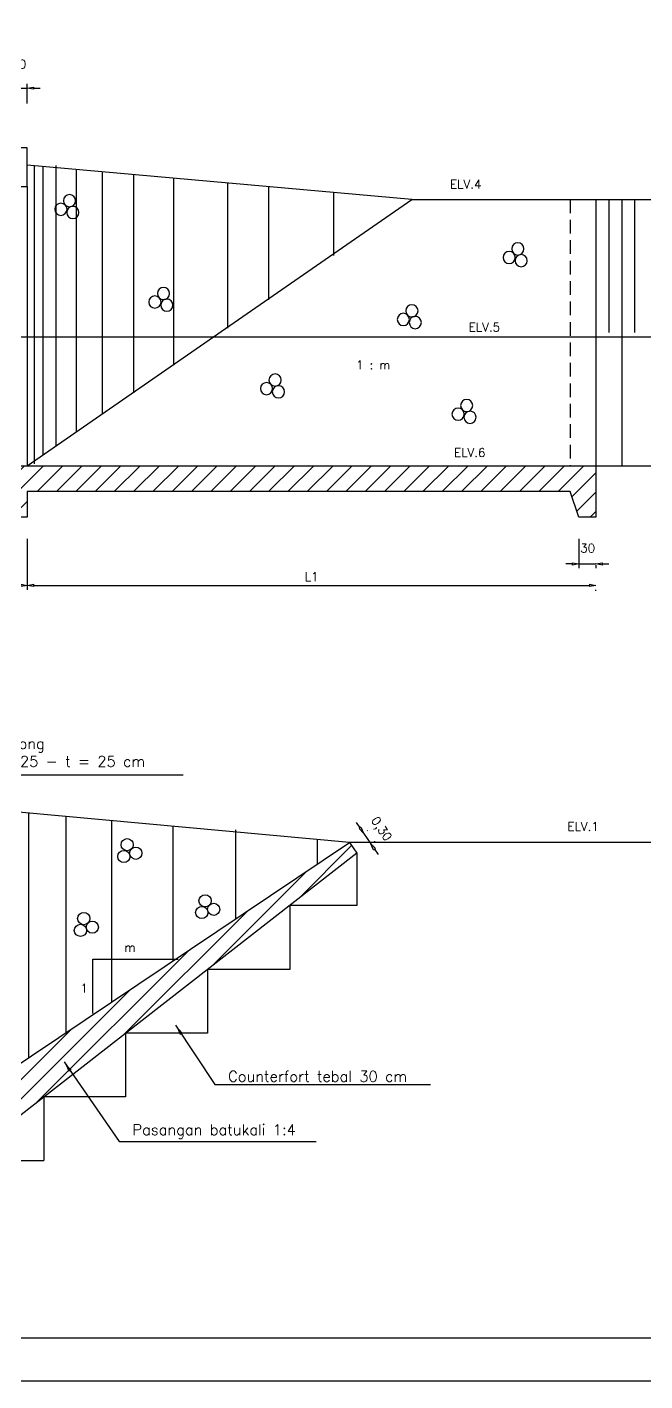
# Model space of a CAD drawing. Header units: metres. Extents: x -50 to 791, y -10 to 584.
# Drawn here: x 348.7 to 492.5, y -10 to 305.3 of the extents above; entities that cross this region are included whole.
import ezdxf
from ezdxf.enums import TextEntityAlignment as Align

# ---------------------------------------------------------------- set-up
doc = ezdxf.new("R2010")
doc.units = ezdxf.units.M
doc.linetypes.add('DASHED2', pattern=[9.525, 6.35, -3.175])
doc.layers.get('0').update_dxf_attribs({"linetype": 'CONTINUOUS'})
doc.layers.get('DEFPOINTS').update_dxf_attribs({"linetype": 'CONTINUOUS'})
for name, color, linetype in [('ARSIRBATUKALI', 2, 'CONTINUOUS'), ('BATUKALI', 5, 'CONTINUOUS'), ('MUKAAIR', 3, 'CONTINUOUS'), ('UKURAN', 3, 'CONTINUOUS')]:
    doc.layers.add(name, color=color, linetype=linetype)
doc.styles.add('L80', font='simplex.shx', dxfattribs={"height": 2.03})
doc.styles.get("Standard").update_dxf_attribs({"font": 'Simplex.shx'})
doc.dimstyles.get("Standard").update_dxf_attribs({"dimtxt": 0.18, "dimasz": 0.18, "dimexe": 0.18, "dimexo": 0.0625, "dimgap": 0.09, "dimtad": 0, "dimtih": 1, "dimtoh": 1, "dimdec": 4, "dimzin": 0, "dimdsep": 46, "dimtxsty": 'Standard', "dimcen": 0.09, "dimadec": 0, "dimazin": 0, "dimtfac": 1, "dimtdec": 4, "dimtofl": 0, "dimtmove": 0, "dimatfit": 3, "dimfxl": 1, "dimtolj": 1, "dimtzin": 0, "dimarcsym": 0})

# ---------------------------------------------------------------- blocks, each defined once
blk = doc.blocks.new('ARSIRBATU')
at = {"layer": 'ARSIRBATUKALI'}
for centre in [(-0.78, -1.32), (0, 1.42), (2, -0.58)]:
    blk.add_circle(centre, 1.42, dxfattribs=at)
blk = doc.blocks.new('_ClosedBlank')
at = {"color": 0, "linetype": 'ByBlock', "lineweight": -2}
for p, q in [((-1, 0.17), (0, 0)), ((-1, 0.17), (-1, -0.17)), ((0, 0), (-1, -0.17))]:
    blk.add_line(p, q, dxfattribs=at)
blk = doc.blocks.new('*D6')
at = {"layer": 'DEFPOINTS', "color": 0}
for p in [(348.75, 191.14), (339.75, 175.27), (348.75, 175.27)]:
    blk.add_point(p, dxfattribs=at)
at = {"layer": 'UKURAN', "color": 1, "lineweight": -2}
for p, q in [((348.75, 186.14), (348.75, 174.25)), ((339.75, 180.27), (339.75, 176.28)), ((341.25, 175.27), (347.25, 175.27))]:
    blk.add_line(p, q, dxfattribs=at)
at = {"layer": 'UKURAN', "color": 1, "lineweight": -2, "xscale": 1.5, "yscale": 1.5, "zscale": 1.5, "rotation": 180}
blk.add_blockref('_ClosedBlank', (339.75, 175.27), dxfattribs=at)
at = {"layer": 'UKURAN', "color": 1, "lineweight": -2, "xscale": 1.5, "yscale": 1.5, "zscale": 1.5}
blk.add_blockref('_ClosedBlank', (348.75, 175.27), dxfattribs=at)
at = {"layer": 'UKURAN', "color": 2, "insert": (344.25, 177.3), "char_height": 2.03, "attachment_point": 5}
blk.add_mtext('\\A1;40', dxfattribs=at)
blk = doc.blocks.new('*D7')
at = {"layer": 'DEFPOINTS', "color": 0}
for p in [(477.11, 191.14), (481.11, 185), (481.11, 180.27)]:
    blk.add_point(p, dxfattribs=at)
at = {"layer": 'UKURAN', "color": 1, "lineweight": -2}
for p, q in [((477.11, 186.14), (477.11, 179.26)), ((475.61, 180.27), (474.11, 180.27)), ((477.11, 180.27), (481.11, 180.27)), ((481.11, 180), (481.11, 179.26)), ((482.61, 180.27), (484.11, 180.27))]:
    blk.add_line(p, q, dxfattribs=at)
at = {"layer": 'UKURAN', "color": 1, "lineweight": -2, "xscale": 1.5, "yscale": 1.5, "zscale": 1.5}
blk.add_blockref('_ClosedBlank', (477.11, 180.27), dxfattribs=at)
at = {"layer": 'UKURAN', "color": 1, "lineweight": -2, "xscale": 1.5, "yscale": 1.5, "zscale": 1.5, "rotation": 180}
blk.add_blockref('_ClosedBlank', (481.11, 180.27), dxfattribs=at)
at = {"layer": 'UKURAN', "color": 2, "insert": (479.18, 183.95), "char_height": 2.03, "attachment_point": 5}
blk.add_mtext('\\A1;30', dxfattribs=at)
blk = doc.blocks.new('*D8')
at = {"layer": 'DEFPOINTS', "color": 0}
for p in [(481.11, 179.02), (348.75, 175.27), (481.11, 175.27)]:
    blk.add_point(p, dxfattribs=at)
at = {"layer": 'UKURAN', "color": 1, "lineweight": -2}
for p, q in [((348.75, 180.27), (348.75, 176.28)), ((350.25, 175.27), (479.61, 175.27)), ((481.11, 174.02), (481.11, 174.25))]:
    blk.add_line(p, q, dxfattribs=at)
at = {"layer": 'UKURAN', "color": 1, "lineweight": -2, "xscale": 1.5, "yscale": 1.5, "zscale": 1.5, "rotation": 180}
blk.add_blockref('_ClosedBlank', (348.75, 175.27), dxfattribs=at)
at = {"layer": 'UKURAN', "color": 1, "lineweight": -2, "xscale": 1.5, "yscale": 1.5, "zscale": 1.5}
blk.add_blockref('_ClosedBlank', (481.11, 175.27), dxfattribs=at)
at = {"layer": 'UKURAN', "color": 2, "insert": (414.93, 177.3), "char_height": 2.03, "attachment_point": 5}
blk.add_mtext('\\A1;L1', dxfattribs=at)
blk = doc.blocks.new('*D12')
at = {"layer": 'DEFPOINTS', "color": 0}
for p in [(344.75, 291.08), (348.75, 291.08), (348.75, 282.49)]:
    blk.add_point(p, dxfattribs=at)
at = {"layer": 'UKURAN', "color": 1, "lineweight": -2}
for p, q in [((344.75, 296.08), (344.75, 292.1)), ((343.25, 291.08), (341.75, 291.08)), ((344.75, 291.08), (348.75, 291.08)), ((348.75, 287.49), (348.75, 292.1)), ((350.25, 291.08), (351.75, 291.08))]:
    blk.add_line(p, q, dxfattribs=at)
at = {"layer": 'UKURAN', "color": 1, "lineweight": -2, "xscale": 1.5, "yscale": 1.5, "zscale": 1.5}
blk.add_blockref('_ClosedBlank', (344.75, 291.08), dxfattribs=at)
at = {"layer": 'UKURAN', "color": 1, "lineweight": -2, "xscale": 1.5, "yscale": 1.5, "zscale": 1.5, "rotation": 180}
blk.add_blockref('_ClosedBlank', (348.75, 291.08), dxfattribs=at)
at = {"layer": 'UKURAN', "color": 2, "insert": (346.75, 296.67), "char_height": 2.03, "attachment_point": 5}
blk.add_mtext('\\A1;20', dxfattribs=at)
blk = doc.blocks.new('*D17')
at = {"layer": 'DEFPOINTS', "color": 0}
for p in [(423.77, 115.38), (428.71, 115.1), (425.44, 112.9)]:
    blk.add_point(p, dxfattribs=at)
at = {"layer": 'UKURAN', "color": 1, "lineweight": -2}
for p, q in [((426.2, 118.83), (425.36, 120.07)), ((427.04, 117.58), (428.71, 115.1)), ((427.91, 118.18), (427.88, 118.15)), ((429.59, 115.69), (429.55, 115.66)), ((429.55, 113.85), (430.39, 112.61))]:
    blk.add_line(p, q, dxfattribs=at)
at = {"layer": 'UKURAN', "color": 1, "lineweight": -2, "xscale": 1.5, "yscale": 1.5, "zscale": 1.5}
for p, rotation in [((427.04, 117.58), 303.9498362748555), ((428.71, 115.1), 123.9498362748556)]:
    blk.add_blockref('_ClosedBlank', p, dxfattribs=dict(at, rotation=rotation))
at = {"layer": 'UKURAN', "color": 2, "insert": (430.98, 118.43), "char_height": 2.03, "attachment_point": 5, "rotation": 303.9498}
blk.add_mtext('\\A1;0,30', dxfattribs=at)

msp = doc.modelspace()

# ---------------------------------------------------------------- hatches: boundary and pattern name
at = {"layer": 'ARSIRBATUKALI'}
h = msp.add_hatch(dxfattribs=at)
h.set_pattern_fill('ANSI31', color=1, style=0)
h.set_pattern_definition([(45, (-213.625, -66.693), (-2.245064, 2.245064), [])])
h.paths.add_polyline_path([(481.109, 191.142), (477.109, 191.142), (475.109, 197.142), (348.754, 197.142), (348.754, 191.142), (339.754, 191.142), (339.754, 197.142), (248.754, 197.142), (248.754, 191.142), (239.754, 191.142), (239.754, 197.142), (112.705, 197.142), (110.705, 191.142), (106.705, 191.142), (106.705, 203.142), (481.109, 203.142)])
h = msp.add_hatch(dxfattribs=at)
h.set_pattern_fill('ANSI31', color=1, style=0)
h.set_pattern_definition([(45, (-45.7124, -5.0618), (-2.245064, 2.245064), [])])
h.paths.add_polyline_path([(425.442, 112.895), (423.767, 115.384), (340.93, 59.793), (341.627, 47.586)])
h.paths.add_polyline_path([(331.299, 53.33), (291.293, 53.33), (291.293, 47.33), (331.299, 47.33), (331.299, 41.33), (341.299, 41.33), (341.299, 47.33), (341.627, 47.586), (340.93, 59.793)])

# ---------------------------------------------------------------- linework, layer by layer
at = {"color": 1}
for p, q in [((481.109, 265.174), (481.109, 203.142)), ((487.109, 265.174), (487.109, 203.142))]:
    msp.add_line(p, q, dxfattribs=at)
at = {"color": 2}
for p, q in [((484.109, 265.174), (484.109, 234.158)), ((490.109, 265.174), (490.109, 234.158))]:
    msp.add_line(p, q, dxfattribs=at)
at = {"color": 1}
msp.add_lwpolyline([(-50, -10), (791, -10), (791, 584), (-50, 584)], close=True, dxfattribs=at)
at = {"color": 6}
msp.add_lwpolyline([(0, 0), (781, 0), (781, 574), (0, 574)], close=True, dxfattribs=at)
at = {"layer": 'BATUKALI'}
for points in [[(248.754, 268.174), (348.754, 268.174), (348.754, 277.174), (344.754, 277.174), (344.754, 273.174), (252.754, 273.174), (252.754, 277.174), (248.754, 277.174)], [(481.109, 191.142), (477.109, 191.142), (475.109, 197.142), (348.754, 197.142), (348.754, 191.142), (339.754, 191.142), (339.754, 197.142), (248.754, 197.142), (248.754, 191.142), (239.754, 191.142), (239.754, 197.142), (112.705, 197.142), (110.705, 191.142), (106.705, 191.142), (106.705, 203.142), (481.109, 203.142)]]:
    msp.add_lwpolyline(points, close=True, dxfattribs=at)
for points in [[(438.281, 265.174), (348.754, 273.174)], [(348.754, 268.174), (348.754, 203.142)], [(348.754, 203.142), (438.281, 265.174)], [(438.281, 265.174), (557.639, 265.174)], [(481.109, 265.174), (481.109, 203.142)], [(481.109, 203.142), (557.639, 203.142)], [(337.299, 123.363), (423.718, 115.457)], [(291.293, 53.33), (331.299, 53.33), (423.767, 115.384), (425.442, 112.895), (341.299, 47.33), (341.299, 41.33), (331.299, 41.33), (331.299, 47.33), (291.293, 47.33)], [(423.718, 115.457), (522.623, 115.457)], [(425.442, 112.895), (425.442, 100.725)], [(425.442, 100.725), (409.824, 100.725)], [(409.824, 100.725), (409.824, 85.8)], [(409.824, 85.8), (390.669, 85.8)], [(390.669, 85.8), (390.669, 70.965)], [(390.669, 70.965), (371.631, 70.965)], [(371.631, 70.965), (371.631, 56.136)], [(371.631, 56.136), (352.6, 56.136)], [(352.6, 56.136), (352.6, 41.33)], [(341.299, 41.33), (352.6, 41.33)]]:
    msp.add_lwpolyline(points, dxfattribs=at)
at = {"layer": 'BATUKALI', "color": 1, "flags": 128}
for points in [[(350.351, 273.032), (350.351, 203.566)], [(352.363, 272.852), (352.363, 205.614)], [(355.381, 273.067), (355.381, 207.689)], [(360.16, 272.155), (360.16, 210.975)], [(366.196, 271.616), (366.196, 215.125)], [(373.49, 270.964), (373.49, 220.14)], [(382.796, 270.132), (382.796, 226.538)], [(395.372, 269.009), (395.372, 235.185)], [(404.929, 268.155), (404.929, 241.756)], [(420.02, 266.806), (420.02, 252.132)], [(349.138, 65.141), (349.138, 122.28)], [(357.761, 70.946), (357.761, 121.491)], [(368.464, 78.152), (368.464, 120.512)], [(382.736, 87.76), (382.736, 119.206)], [(397.305, 97.569), (397.305, 118.363)], [(416.333, 110.379), (416.333, 116.132)]]:
    msp.add_lwpolyline(points, dxfattribs=at)
at = {"layer": 'BATUKALI', "color": 2, "linetype": 'DASHED2', "ltscale": 0.5}
msp.add_lwpolyline([(475.109, 265.174), (475.109, 203.142)], dxfattribs=at)
at = {"layer": 'MUKAAIR'}
msp.add_lwpolyline([(30.174, 233.142), (557.639, 233.142)], dxfattribs=at)
at = {"layer": 'UKURAN'}
msp.add_lwpolyline([(364.011, 75.565), (364.011, 88.214), (383.875, 88.214)], dxfattribs=at)

# ---------------------------------------------------------------- block references
at = {"layer": 'ARSIRBATUKALI', "xscale": -1}
for p in [(358.576, 263.445), (462.913, 252.216), (380.458, 241.844), (438.279, 237.795), (406.425, 221.678), (451.02, 215.74)]:
    msp.add_blockref('ARSIRBATU', p, dxfattribs=at)
at = {"layer": 'ARSIRBATUKALI'}
for p in [(371.997, 113.469), (390.133, 100.405), (361.888, 96.248)]:
    msp.add_blockref('ARSIRBATU', p, dxfattribs=at)

# ---------------------------------------------------------------- texts
at = {"layer": 'UKURAN', "color": 3, "style": 'L80'}
for s, p in [('ELV.4', (447.153, 267.674)), ('ELV.5', (451.494, 234.397)), ('1 : m', (425.269, 225.592)), ('ELV.6', (448.091, 205.179))]:
    msp.add_text(s, height=2.03, dxfattribs=at).set_placement(p)
for s, p in [('ELV.1', (478.119, 118.104)), ('m', (372.647, 89.939))]:
    msp.add_text(s, height=2.03, dxfattribs=at).set_placement(p, align=Align.CENTER)
msp.add_text('1', height=2.03, dxfattribs=at).set_placement((362.859, 80.452), align=Align.RIGHT)
at = {"layer": 'UKURAN', "color": 3, "insert": (316.833, 135.95), "char_height": 2.5, "attachment_point": 4}
msp.add_mtext('\\A1;Pelat gorong-gorong\\Pbeton tulang K-225 - t = 25 cm', dxfattribs=at)
at = {"layer": 'UKURAN', "char_height": 2.5, "attachment_point": 4}
for s, insert in [('\\A1;Counterfort tebal 30 cm', (395.493, 60.932)), ('\\A1;Pasangan batukali 1:4', (373.226, 48.085))]:
    msp.add_mtext(s, dxfattribs=dict(at, insert=insert))

# ---------------------------------------------------------------- dimensions: what is measured, and where the dimension line sits
at = {"layer": 'UKURAN'}
for base, p1, p2, text, picture, middle in [((348.754, 291.083), (344.754, 291.083), (348.754, 282.491), '20', '*D12', (346.754, 296.665)), ((348.754, 175.269), (339.754, 175.269), (348.754, 191.142), '40', '*D6', (344.254, 177.299)), ((481.109, 175.269), (348.754, 175.269), (481.109, 179.024), 'L1', '*D8', (414.931, 177.299))]:
    dim = msp.add_linear_dim(base=base, p1=p1, p2=p2, text=text, dimstyle='Standard', override={"dimtxt": 2.03, "dimasz": 1.5, "dimexe": 1.015, "dimexo": 5, "dimgap": 1.015, "dimtad": 1, "dimtih": 0, "dimtoh": 0, "dimdec": 2, "dimzin": 1, "dimlunit": 6, "dimblk": 'ClosedBlank', "dimblk1": 'ClosedBlank', "dimblk2": 'ClosedBlank', "dimcen": 2.5, "dimclrd": 1, "dimclre": 1, "dimclrt": 2, "dimtofl": 1, "dimtmove": 2}, dxfattribs=at)
    dim.commit()
    dim.dimension.update_dxf_attribs({"geometry": picture, "text_midpoint": middle})
dim = msp.add_linear_dim(base=(481.109, 180.274), p1=(477.109, 191.142), p2=(481.109, 184.996), text='30', dimstyle='Standard', override={"dimtxt": 2.03, "dimasz": 1.5, "dimexe": 1.015, "dimexo": 5, "dimgap": 1.015, "dimtad": 1, "dimtih": 0, "dimtoh": 0, "dimdec": 2, "dimzin": 1, "dimlunit": 6, "dimblk": 'ClosedBlank', "dimblk1": 'ClosedBlank', "dimblk2": 'ClosedBlank', "dimcen": 2.5, "dimclrd": 1, "dimclre": 1, "dimclrt": 2, "dimtofl": 1, "dimtmove": 2}, dxfattribs=at)
dim.commit()
dim.dimension.update_dxf_attribs({"geometry": '*D7', "text_midpoint": (479.181, 183.949), "dimtype": 160})
dim = msp.add_aligned_dim(p1=(423.767, 115.384), p2=(425.442, 112.895), distance=3.94, text='0,30', dimstyle='Standard', override={"dimtxt": 2.03, "dimasz": 1.5, "dimexe": 1.015, "dimexo": 5, "dimgap": 1.015, "dimtad": 1, "dimtih": 0, "dimtoh": 0, "dimdec": 2, "dimzin": 1, "dimlunit": 6, "dimblk": 'ClosedBlank', "dimblk1": 'ClosedBlank', "dimblk2": 'ClosedBlank', "dimcen": 2.5, "dimclrd": 1, "dimclre": 1, "dimclrt": 2, "dimtofl": 1, "dimtmove": 2}, dxfattribs=at)
dim.commit()
dim.dimension.update_dxf_attribs({"geometry": '*D17', "text_midpoint": (430.98, 118.432)})

# ---------------------------------------------------------------- leaders
at = {"layer": 'UKURAN', "annotation_type": 0, "has_hookline": 1, "hookline_direction": 0}
for points, override, text_width in [([(307.038, 121.431), (314.318, 131.185), (315.818, 131.185)], {"dimtxt": 2.03, "dimasz": 1.5, "dimexe": 1.015, "dimexo": 5, "dimgap": 1.015, "dimtad": 1, "dimtih": 0, "dimtoh": 0, "dimdec": 2, "dimzin": 1, "dimlunit": 6, "dimcen": 2.5, "dimclrd": 1, "dimclre": 1, "dimclrt": 2, "dimtofl": 1, "dimtmove": 2}, 68.214), ([(383.275, 72.849), (392.368, 59.057), (394.868, 59.057)], {"dimtxt": 2.5, "dimasz": 2.5, "dimexe": 1.25, "dimexo": 0.625, "dimgap": 0.625, "dimtad": 1, "dimtih": 0, "dimtoh": 0, "dimzin": 8, "dimcen": 2.5, "dimtofl": 1}, 47.143), ([(357.314, 64.277), (370.101, 45.793), (372.601, 45.793)], {"dimtxt": 2.5, "dimasz": 2.5, "dimexe": 1.25, "dimexo": 0.625, "dimgap": 0.625, "dimtad": 1, "dimtih": 0, "dimtoh": 0, "dimzin": 8, "dimcen": 2.5, "dimtofl": 1}, 42.738)]:
    msp.add_leader(points, dimstyle='Standard', override=override, dxfattribs=dict(at, text_width=text_width))

doc.saveas('drawing.dxf')
